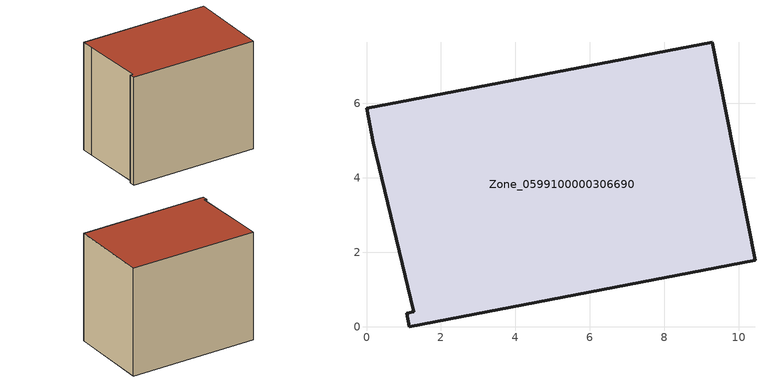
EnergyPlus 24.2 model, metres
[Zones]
Zone_0599100000306690
 floor ground (C_G): 1.08,0.37 1.27,0.41 0.18,4.94 0,5.87 9.28,7.65 10.43,1.79 1.15,0 z0
 wall outside (C_F): 1.15,0 10.43,1.79 9.28,7.65 0,5.87 0.18,4.94 1.27,0.41 1.08,0.37 1.15,0 z0:8.04
 roof outside (C_R): 1.27,0.41 1.08,0.37 1.15,0 10.43,1.79 9.28,7.65 0,5.87 0.18,4.94 z8.04
[BUILDING]
Pand.0599100000306690: North Axis=0; Terrain=City; Loads Convergence Tolerance Value=0.04; Temperature Convergence Tolerance Value=0.4; Solar Distribution=FullExterior; Maximum Number of Warmup Days=25; Minimum Number of Warmup Days=1
[Site:Location]
Rotterdam.The.Hague.AP_ZH_NLD Design_Conditions: Latitude=51.96; Longitude=4.45; Time Zone=1; Elevation=-4.5
[SITE:GROUNDTEMPERATURE:BUILDINGSURFACE]
18, 18, 18, 18, 18, 18, 18, 18, 18, 18, 18, 18
[MATERIAL] Thermal Absorptance=0.9; Solar Absorptance=0.7; Visible Absorptance=0.7
Name | Roughness | Thickness | Conductivity | Density | Specific Heat
G.TI.1975-1991 | MediumSmooth | 0.15 | 0.288461 | 540 | 1210
F.TI.1975-1991 | Rough | 0.3 | 0.230769 | 1920 | 840
R.TI.1975-1991 | MediumRough | 0.2 | 0.153846 | 1500 | 1000
[CONSTRUCTION]
C_G: G.TI.1975-1991
C_F: F.TI.1975-1991
C_R: R.TI.1975-1991
[ZONE]
Zone_0599100000306690: Type=1; Multiplier=1; Ceiling Height=Autocalculate; Volume=Autocalculate; Floor Area=autocalculate; Part of Total Floor Area=Yes
[ZONEINFILTRATION:DESIGNFLOWRATE]
Infil_Zone_0599100000306690: Zone or ZoneList or Space or SpaceList=Zone_0599100000306690; Schedule=AlwaysOn; Design Flow Rate Calculation Method=Flow/Area; Flow Rate per Floor Area=0.003; Constant Term Coefficient=1; Temperature Term Coefficient=0; Velocity Term Coefficient=0; Velocity Squared Term Coefficient=0
[HVACTEMPLATE:ZONE:IDEALLOADSAIRSYSTEM]
Zone_0599100000306690: Maximum Heating Supply Air Temperature=50; Minimum Cooling Supply Air Temperature=13; Maximum Heating Supply Air Humidity Ratio=0.0156; Minimum Cooling Supply Air Humidity Ratio=0.0077; Heating Limit=NoLimit; Cooling Limit=NoLimit; Dehumidification Control Type=ConstantSensibleHeatRatio; Cooling Sensible Heat Ratio=0.7; Dehumidification Setpoint=60; Humidification Control Type=None; Humidification Setpoint=30; Outdoor Air Method=None; Outdoor Air Flow Rate per Person=0.00944; Outdoor Air Flow Rate per Zone Floor Area=0; Outdoor Air Flow Rate per Zone=0; Demand Controlled Ventilation Type=None; Outdoor Air Economizer Type=NoEconomizer; Heat Recovery Type=None; Sensible Heat Recovery Effectiveness=0.7; Latent Heat Recovery Effectiveness=0.65
[ZONECONTROL:THERMOSTAT]
ThermostatControl_Zone_0599100000306690: Zone or ZoneList=Zone_0599100000306690; Control Type Schedule=DualSetpointControlType; Control 1=Thermostat_Zone_0599100000306690; Temperature Difference Between Cutout And Setpoint=0
[THERMOSTATSETPOINT:DUALSETPOINT]
Thermostat_Zone_0599100000306690: Heating Setpoint Temperature Schedule=HeatingSetpoint_Zone_0599100000306690; Cooling Setpoint Temperature Schedule=CoolingSetpoint_Zone_0599100000306690
[SCHEDULE:COMPACT]
HeatingSetpoint_Zone_0599100000306690: Through: 12/31, For: AllDays, Until: 24:00, 21
CoolingSetpoint_Zone_0599100000306690: Through: 12/31, For: AllDays, Until: 24:00, 24
DualSetpointControlType: Through: 12/31, For: AllDays, Until: 24:00, 4
AlwaysOn: Through: 12/31, For: AllDays, Until: 24:00, 1
